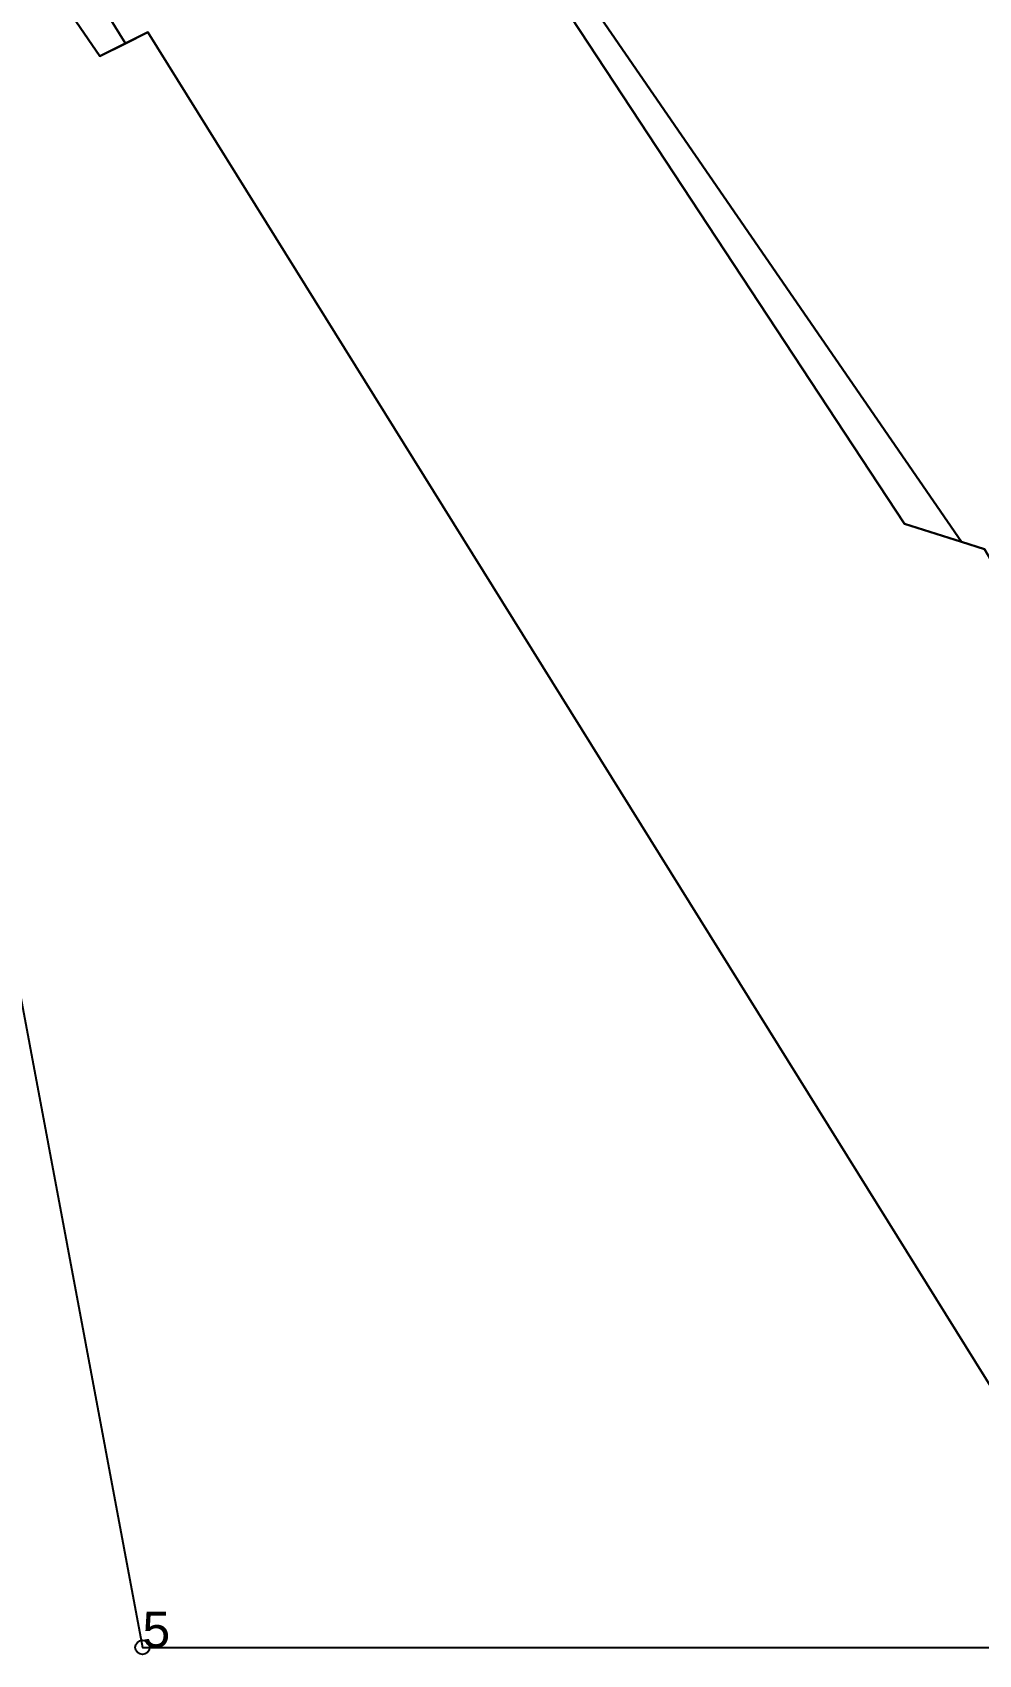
# Model space of a CAD drawing. Header units: metres. Extents: x 15788 to 16056, y 1027 to 1229.
# Drawn here: x 15880.5 to 15933.5, y 1027.1 to 1118 of the extents above; entities that cross this region are included whole.
import ezdxf

# ---------------------------------------------------------------- set-up
doc = ezdxf.new("R2010")
doc.units = ezdxf.units.M
for name, color, linetype in [('js_close', 100, 'Continuous'), ('js_jzd', 7, 'Continuous'), ('kc_close', 5, 'Continuous'), ('kc_dw', 2, 'Continuous'), ('kc_gh', 4, 'Continuous'), ('kc_jt', 181, 'Continuous')]:
    doc.layers.add(name, color=color, linetype=linetype)
doc.styles.get("Standard").update_dxf_attribs({"font": 'arial.ttf'})

msp = doc.modelspace()

# ---------------------------------------------------------------- linework, layer by layer
at = {"layer": 'js_close', "flags": 128}
msp.add_lwpolyline([(16054.5, 1226.809, -0.24693), (15988.648, 1192.019), (15799.896, 1191.67, 0.230628), (15788.095, 1185.893, -0.08141), (15832.056, 1089.5), (15874.984, 1089.5), (15886.624, 1027.5), (16054.5, 1027.5)], format="xyb", close=True, dxfattribs=at)
at = {"layer": 'js_jzd'}
msp.add_circle((15886.624, 1027.5), 0.4, dxfattribs=at)
at = {"layer": 'kc_close', "color": 3, "flags": 128}
msp.add_lwpolyline([(15832.056, 1089.5), (15874.984, 1089.5), (15886.624, 1027.5), (16054.5, 1027.5), (16054.5, 1226.809, -0.24693), (15988.648, 1192.019), (15799.896, 1191.67, 0.230628), (15788.095, 1185.893, -0.08141)], format="xyb", close=True, dxfattribs=at)
at = {"layer": 'kc_dw', "flags": 128}
for points in [[(15832.688, 1191.73), (15799.896, 1191.67, 0.230628), (15788.095, 1185.893, -0.08141), (15832.056, 1089.5), (15874.984, 1089.5), (15886.624, 1027.5), (15943.272, 1027.5), (15886.923, 1117.977), (15884.243, 1116.633)], [(15863.071, 1191.787), (15832.688, 1191.73), (15884.243, 1116.633), (15886.923, 1117.977), (15943.272, 1027.5), (15970.035, 1027.5), (15939.8, 1078.87), (15933.82, 1089.03), (15932.523, 1089.437), (15929.33, 1090.44), (15898.7, 1136.99), (15897.99, 1138.07, 0.002094), (15895.15, 1142.39, 0.005018), (15893.94, 1144.17, 0.001011), (15888.96, 1151.38, -0.003965), (15887.73, 1153.17, -0.003732), (15883.14, 1160.11, -0.003573), (15878.52, 1167.3, -0.000267), (15875.77, 1171.67), (15868.67, 1182.92, 0.000225)]]:
    msp.add_lwpolyline(points, format="xyb", close=True, dxfattribs=at)
msp.add_lwpolyline([(15898.787, 1138.426), (15897.99, 1138.07), (15898.7, 1136.99), (15929.33, 1090.44), (15932.523, 1089.437)], close=True, dxfattribs=at)
msp.add_lwpolyline([(15898.787, 1138.426), (15932.523, 1089.437), (15933.82, 1089.03), (15939.8, 1078.87), (15975.054, 1027.5), (15980.904, 1027.5), (16023.09, 1045.38), (16033.324, 1048.766), (16040, 1052), (16043.421, 1043.853), (16052.721, 1027.5), (16054.5, 1027.5), (16054.5, 1057.848), (16033, 1103.6), (16035.432, 1104.497), (16034.97, 1105.58), (16053, 1114.12), (16054.5, 1114.803), (16054.5, 1118.795)], dxfattribs=at)
at = {"layer": 'kc_gh', "flags": 128}
msp.add_lwpolyline([(16054.5, 1226.809, -0.24693), (15988.648, 1192.019), (15799.896, 1191.67, 0.230628), (15788.095, 1185.893, -0.08141), (15832.056, 1089.5), (15874.984, 1089.5), (15886.624, 1027.5), (16054.5, 1027.5)], format="xyb", close=True, dxfattribs=at)
at = {"layer": 'kc_jt', "flags": 128}
for points in [[(15832.688, 1191.73), (15799.896, 1191.67, 0.230628), (15788.095, 1185.893, -0.08141), (15832.056, 1089.5), (15874.984, 1089.5), (15886.624, 1027.5), (15943.272, 1027.5), (15886.923, 1117.977), (15884.243, 1116.633)], [(15863.071, 1191.787), (15836.194, 1191.737), (15838.967, 1187.808), (15863.625, 1152.861), (15885.682, 1117.354), (15886.923, 1117.977), (15943.272, 1027.5), (15970.035, 1027.5), (15957.894, 1048.128), (15939.8, 1078.87), (15933.82, 1089.03), (15932.523, 1089.437), (15929.33, 1090.44), (15898.7, 1136.99), (15897.99, 1138.07, 0.002094), (15895.15, 1142.39, 0.005018), (15893.94, 1144.17, 0.001011), (15888.96, 1151.38, -0.003965), (15887.73, 1153.17, -0.003732), (15883.14, 1160.11, -0.003573), (15878.52, 1167.3, -0.000267), (15875.77, 1171.67), (15868.67, 1182.92, 0.000225)]]:
    msp.add_lwpolyline(points, format="xyb", close=True, dxfattribs=at)
for points in [[(15838.967, 1187.808), (15836.194, 1191.737), (15832.688, 1191.73), (15884.243, 1116.633), (15885.682, 1117.354), (15863.625, 1152.861)], [(15898.787, 1138.426), (15897.99, 1138.07), (15898.7, 1136.99), (15929.33, 1090.44), (15932.523, 1089.437)]]:
    msp.add_lwpolyline(points, close=True, dxfattribs=at)
msp.add_lwpolyline([(15898.787, 1138.426), (15932.523, 1089.437), (15933.82, 1089.03), (15939.8, 1078.87), (15975.054, 1027.5), (15980.904, 1027.5), (16023.09, 1045.38), (16033.324, 1048.766), (16040, 1052), (16043.421, 1043.853), (16052.721, 1027.5), (16054.5, 1027.5), (16054.5, 1057.848), (16033, 1103.6), (16035.432, 1104.497), (16034.97, 1105.58), (16053, 1114.12), (16054.5, 1114.803), (16054.5, 1118.795)], dxfattribs=at)

# ---------------------------------------------------------------- texts
at = {"layer": 'js_jzd'}
msp.add_text('5', height=2, dxfattribs=at).set_placement((15886.624, 1027.5))

doc.saveas('drawing.dxf')
